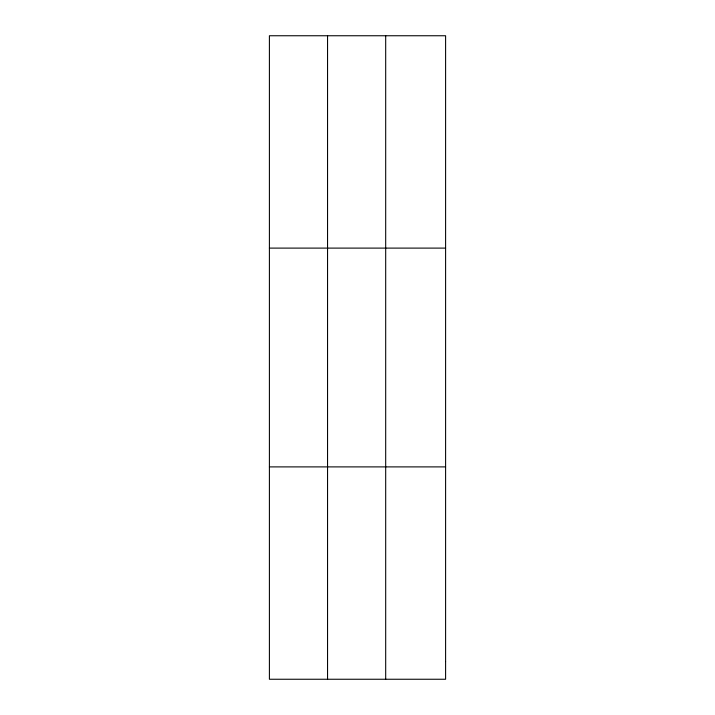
<?xml version="1.0" encoding="UTF-8"?>
<svg xmlns="http://www.w3.org/2000/svg" width="715" height="715" viewBox="0 0 715 715"><rect width="100%" height="100%" fill="white"/><g stroke="black" fill="none" stroke-linecap="round" stroke-linejoin="round"><path stroke-width="1.07" d="M327.55 679.25L327.55 35.75M385.689 679.25L385.689 35.75M269.403 248.105L445.597 248.105M269.403 466.895L445.597 466.895M445.597 661.554L445.597 679.25L269.403 679.25L269.403 35.75L445.597 35.75L445.597 661.554"/></g></svg>
